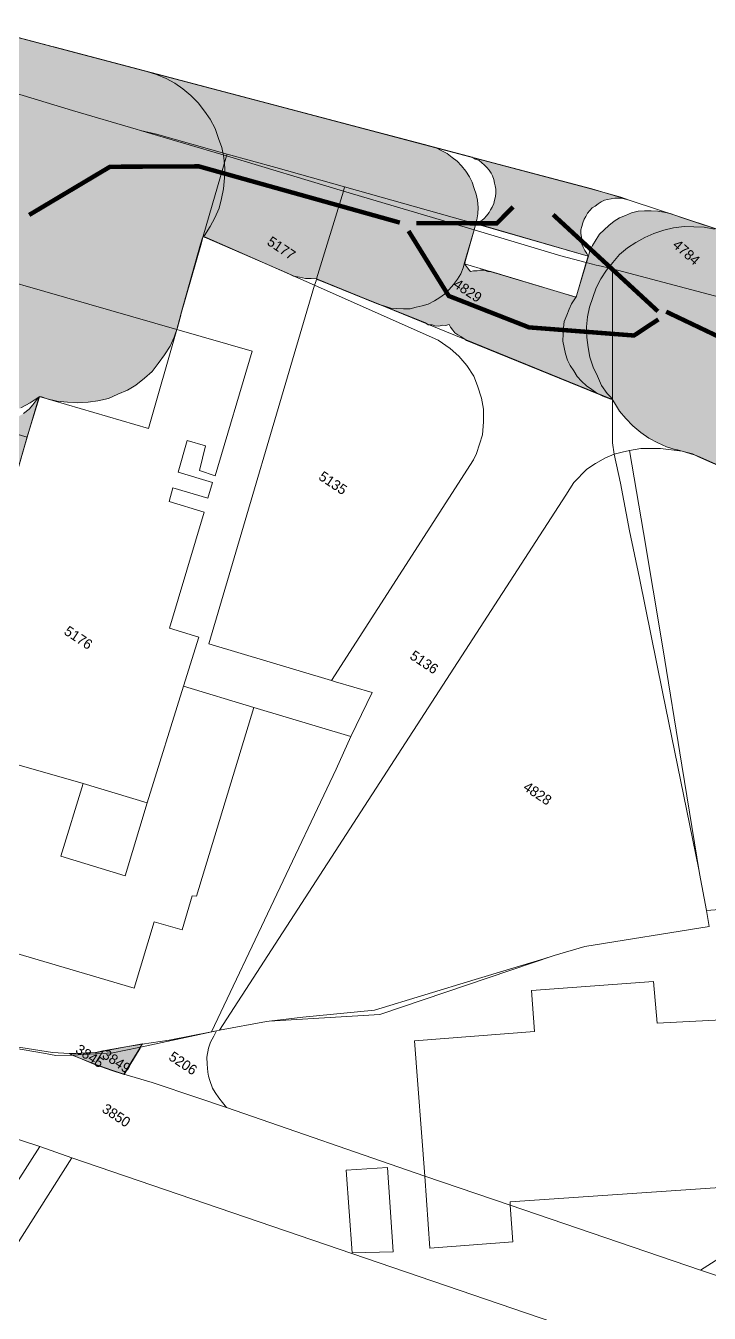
# Model space of a CAD drawing. Header units: metres. Extents: x -334141 to -333355, y -28168 to -27441.
# Drawn here: x -333651.6 to -333566.8, y -27786.1 to -27626.3 of the extents above; entities that cross this region are included whole.
import ezdxf

# ---------------------------------------------------------------- set-up
doc = ezdxf.new("R2010")
doc.units = ezdxf.units.M
for name, color, linetype, lineweight, true_color in [('EB-12-STREET-16-26M', 7, 'CONTINUOUS', 18, 0x4a5a46), ('EB-12-STREET-9-16M', 7, 'CONTINUOUS', 18, 0x84917d), ('EB-12-STREET-OVER-26M', 7, 'CONTINUOUS', 18, 0x2b3529), ('EB-12-STREET-UNDER-9M', 7, 'CONTINUOUS', 18, 0xb7c0b2), ('EB-12-STREET-VOID', 7, 'CONTINUOUS', 18, 0xe5e8e1), ('EB-BASE-ENCROACHED', 7, 'CONTINUOUS', 18, 0x725d47), ('EB-BASE-PARCEL-NUMBERS', 7, 'CONTINUOUS', 9, 0x8a8d90), ('EB-BASE-PARCELS', 7, 'CONTINUOUS', 18, 0x8a8d90), ('EB-BASE-SECTIONS', 7, 'CONTINUOUS', 9, 0xded8cf), ('EB-BASE-STRUCTURES', 7, 'CONTINUOUS', 18, 0x4e504d)]:
    doc.layers.add(name, color=color, linetype=linetype, lineweight=lineweight, true_color=true_color)
doc.styles.add('OD-INTER', font='Inter.ttf')

msp = doc.modelspace()

# ---------------------------------------------------------------- hatches: boundary and pattern name
at = {"layer": 'EB-12-STREET-VOID', "transparency": 33554630}
for points in [[(-333668.88, -27653.58), (-333668.96, -27653.25), (-333669.29, -27652.01), (-333669.52, -27650.67), (-333669.66, -27649.34), (-333669.61, -27648), (-333669.38, -27646.68), (-333669.05, -27645.36), (-333668.84, -27644.59), (-333668.74, -27644.26), (-333668.82, -27644.04), (-333669.08, -27643.36), (-333669.31, -27642.13), (-333669.45, -27640.79), (-333669.4, -27639.46), (-333669.27, -27638.25), (-333669.04, -27637.03), (-333668.71, -27635.71), (-333668.21, -27634.62), (-333667.52, -27633.43), (-333666.83, -27632.34), (-333666.06, -27631.37), (-333665.1, -27630.51), (-333664.15, -27629.66), (-333663.01, -27629.03), (-333661.88, -27628.41), (-333660.75, -27627.89), (-333659.44, -27627.49), (-333658.23, -27627.31), (-333656.93, -27627.14), (-333655.64, -27627.18), (-333654.35, -27627.34), (-333653.15, -27627.6), (-333636.55, -27631.96), (-333635.36, -27632.34), (-333634.17, -27632.83), (-333633.08, -27633.42), (-333632.09, -27634.12), (-333631.1, -27634.93), (-333630.21, -27635.85), (-333629.41, -27636.88), (-333628.7, -27637.9), (-333628.1, -27639.03), (-333627.68, -27640.27), (-333627.25, -27641.4), (-333627.02, -27642.62), (-333626.88, -27643.96), (-333626.92, -27645.18), (-333627.06, -27646.51), (-333627.29, -27647.72), (-333627.61, -27648.93), (-333628.12, -27650.13), (-333628.71, -27651.22), (-333629.4, -27652.31), (-333629.59, -27652.41), (-333629.69, -27652.74), (-333629.9, -27653.4), (-333632.33, -27662.09), (-333632.34, -27662.2), (-333632.76, -27663.74), (-333633.18, -27664.94), (-333633.68, -27666.04), (-333634.36, -27667.12), (-333635.14, -27668.2), (-333635.92, -27669.18), (-333636.87, -27670.03), (-333637.92, -27670.88), (-333638.96, -27671.51), (-333640.18, -27672.02), (-333641.31, -27672.54), (-333642.62, -27672.82), (-333643.83, -27673), (-333645.13, -27673.07), (-333646.42, -27673.02), (-333647.71, -27672.87), (-333648.91, -27672.6), (-333649.64, -27672.35), (-333649.92, -27672.34), (-333649.92, -27672.34), (-333651.05, -27673.08), (-333652.19, -27673.71), (-333653.5, -27674.22), (-333654.72, -27674.62), (-333656.02, -27674.79), (-333657.41, -27674.97), (-333658.71, -27674.92), (-333660.09, -27674.76), (-333661.38, -27674.38), (-333662.29, -27674.13), (-333663.48, -27673.75), (-333664.58, -27673.27), (-333665.66, -27672.57), (-333666.75, -27671.86), (-333667.65, -27671.05), (-333668.54, -27670.13), (-333669.24, -27669.11), (-333669.95, -27668.09), (-333670.56, -27666.95), (-333670.98, -27665.83), (-333671.31, -27664.6), (-333671.54, -27663.37), (-333671.68, -27662.14), (-333671.64, -27660.81), (-333671.5, -27659.59), (-333671.18, -27658.38), (-333670.86, -27657.17), (-333670.36, -27656.08), (-333669.76, -27654.88), (-333669.08, -27653.91), (-333668.88, -27653.58)], [(-333581.33, -27646.57), (-333577.76, -27647.58), (-333576.75, -27647.95), (-333577.21, -27647.82), (-333577.67, -27647.7), (-333578.13, -27647.68), (-333578.5, -27647.67), (-333578.97, -27647.76), (-333579.43, -27647.86), (-333579.81, -27647.95), (-333580.19, -27648.16), (-333580.56, -27648.37), (-333580.94, -27648.69), (-333581.32, -27648.9), (-333581.61, -27649.22), (-333581.9, -27649.55), (-333582.1, -27649.98), (-333582.3, -27650.31), (-333582.5, -27650.75), (-333582.61, -27651.19), (-333582.71, -27651.63), (-333582.73, -27652.07), (-333582.65, -27652.52), (-333582.67, -27652.96), (-333582.59, -27653.41), (-333582.42, -27653.75), (-333582.25, -27654.2), (-333581.98, -27654.54), (-333581.81, -27654.88), (-333581.81, -27654.88), (-333595.74, -27650.83), (-333595.74, -27650.83), (-333595.36, -27650.62), (-333594.98, -27650.42), (-333594.7, -27650.2), (-333594.41, -27649.88), (-333594.12, -27649.45), (-333593.92, -27649.12), (-333593.72, -27648.8), (-333593.52, -27648.36), (-333593.42, -27647.92), (-333593.31, -27647.48), (-333593.29, -27647.03), (-333593.28, -27646.59), (-333593.35, -27646.14), (-333593.43, -27645.81), (-333593.51, -27645.36), (-333593.68, -27644.91), (-333593.85, -27644.57), (-333594.12, -27644.23), (-333594.38, -27643.89), (-333594.74, -27643.54), (-333595.01, -27643.31), (-333595.37, -27642.96), (-333595.83, -27642.84), (-333596.19, -27642.6), (-333596.65, -27642.48), (-333648.11, -27628.89), (-333581.33, -27646.57)], [(-333601.51, -27641.19), (-333600.69, -27641.44), (-333599.96, -27641.8), (-333599.32, -27642.16), (-333598.69, -27642.63), (-333598.06, -27643.09), (-333597.52, -27643.67), (-333596.99, -27644.35), (-333596.55, -27645.03), (-333596.21, -27645.71), (-333595.96, -27646.5), (-333595.7, -27647.17), (-333595.55, -27647.95), (-333595.48, -27648.84), (-333595.51, -27649.62), (-333595.63, -27650.39), (-333595.84, -27651.16), (-333595.95, -27651.6), (-333597.11, -27655.56), (-333597.32, -27656.33), (-333597.63, -27657.09), (-333598.02, -27657.75), (-333598.51, -27658.4), (-333599.08, -27659.04), (-333599.66, -27659.58), (-333600.23, -27660), (-333600.89, -27660.42), (-333601.65, -27660.84), (-333602.4, -27661.03), (-333603.14, -27661.23), (-333603.89, -27661.42), (-333604.72, -27661.4), (-333605.55, -27661.37), (-333606.29, -27661.34), (-333607.03, -27661.09), (-333607.85, -27660.84), (-333615.33, -27657.8), (-333615.52, -27657.68), (-333615.52, -27657.68), (-333616.16, -27657.66), (-333616.9, -27657.64), (-333617.64, -27657.5), (-333618.37, -27657.36), (-333619.1, -27657), (-333629.41, -27652.53), (-333629.59, -27652.41), (-333629.59, -27652.41), (-333629.4, -27652.31), (-333628.71, -27651.22), (-333628.12, -27650.13), (-333627.61, -27648.93), (-333627.29, -27647.72), (-333627.06, -27646.51), (-333626.92, -27645.18), (-333626.88, -27643.96), (-333627.02, -27642.62), (-333627.25, -27641.4), (-333627.68, -27640.27), (-333628.1, -27639.03), (-333628.7, -27637.9), (-333629.41, -27636.88), (-333630.21, -27635.85), (-333631.1, -27634.93), (-333632.09, -27634.12), (-333633.08, -27633.42), (-333634.17, -27632.83), (-333635.36, -27632.34), (-333636.55, -27631.96), (-333601.51, -27641.19)], [(-333583.28, -27659.82), (-333582.02, -27655.65), (-333582.02, -27655.65), (-333581.81, -27654.99), (-333581.6, -27654.22), (-333581.3, -27653.56), (-333580.81, -27652.8), (-333580.42, -27652.15), (-333579.84, -27651.62), (-333579.27, -27651.08), (-333578.6, -27650.55), (-333577.94, -27650.13), (-333577.19, -27649.82), (-333576.44, -27649.52), (-333575.6, -27649.32), (-333574.85, -27649.24), (-333574.02, -27649.27), (-333573.19, -27649.3), (-333572.45, -27649.43), (-333571.63, -27649.57), (-333570.25, -27650.07), (-333558.63, -27653.92), (-333564.95, -27651.81), (-333566.14, -27651.54), (-333567.43, -27651.28), (-333568.72, -27651.23), (-333569.92, -27651.19), (-333571.23, -27651.37), (-333572.44, -27651.66), (-333573.66, -27652.06), (-333574.79, -27652.57), (-333575.92, -27653.2), (-333576.96, -27653.83), (-333577.92, -27654.68), (-333578.78, -27655.65), (-333579.56, -27656.62), (-333580.24, -27657.71), (-333580.84, -27658.8), (-333581.25, -27660), (-333581.66, -27661.21), (-333581.89, -27662.42), (-333582.03, -27663.64), (-333581.98, -27664.97), (-333581.84, -27666.2), (-333581.61, -27667.43), (-333581.19, -27668.66), (-333580.67, -27669.79), (-333580.16, -27670.92), (-333579.45, -27671.94), (-333579, -27672.4), (-333578.83, -27672.63), (-333579.01, -27672.63), (-333580.02, -27672.26), (-333580.75, -27671.9), (-333581.38, -27671.43), (-333582.01, -27670.97), (-333582.64, -27670.39), (-333583.17, -27669.82), (-333583.61, -27669.13), (-333584.05, -27668.45), (-333584.4, -27667.77), (-333584.65, -27666.99), (-333584.8, -27666.21), (-333584.96, -27665.42), (-333584.93, -27664.54), (-333584.9, -27663.76), (-333584.78, -27662.99), (-333584.48, -27662.22), (-333584.17, -27661.45), (-333583.87, -27660.8), (-333583.38, -27660.04), (-333583.29, -27659.93), (-333583.28, -27659.82)], [(-333579, -27672.4), (-333579.45, -27671.94), (-333580.16, -27670.92), (-333580.67, -27669.79), (-333581.19, -27668.66), (-333581.61, -27667.43), (-333581.84, -27666.2), (-333581.98, -27664.97), (-333582.03, -27663.64), (-333581.89, -27662.42), (-333581.66, -27661.21), (-333581.25, -27660), (-333580.84, -27658.8), (-333580.24, -27657.71), (-333579.56, -27656.62), (-333578.78, -27655.65), (-333577.92, -27654.68), (-333576.96, -27653.83), (-333575.92, -27653.2), (-333574.79, -27652.57), (-333573.66, -27652.06), (-333572.44, -27651.66), (-333571.23, -27651.37), (-333569.92, -27651.19), (-333568.72, -27651.23), (-333567.43, -27651.28), (-333566.14, -27651.54), (-333564.95, -27651.81), (-333558.63, -27653.92), (-333547.74, -27657.41), (-333547.47, -27657.53), (-333544.9, -27658.4), (-333543.81, -27658.88), (-333542.81, -27659.36), (-333522.57, -27670.84), (-333522.57, -27670.95), (-333519.4, -27672.73), (-333517.95, -27673.67), (-333517.32, -27674.14), (-333516.33, -27674.95), (-333515.43, -27675.87), (-333514.73, -27676.89), (-333514.02, -27677.92), (-333513.42, -27679.05), (-333512.9, -27680.18), (-333512.57, -27681.41), (-333512.34, -27682.64), (-333512.2, -27683.86), (-333512.24, -27685.19), (-333512.38, -27686.41), (-333512.61, -27687.62), (-333512.93, -27688.83), (-333513.43, -27690.04), (-333514.03, -27691.13), (-333514.71, -27692.21), (-333515.49, -27693.18), (-333516.35, -27694.04), (-333517.4, -27694.89), (-333518.44, -27695.52), (-333519.48, -27696.15), (-333520.61, -27696.67), (-333521.83, -27697.07), (-333523.04, -27697.36), (-333524.34, -27697.42), (-333525.55, -27697.49), (-333526.84, -27697.33), (-333528.13, -27697.18), (-333529.32, -27696.8), (-333530.5, -27696.32), (-333544.45, -27690.16), (-333555.03, -27685.57), (-333555.03, -27685.57), (-333568.15, -27679.78), (-333568.88, -27679.42), (-333569.89, -27679.16), (-333570.72, -27678.91), (-333570.72, -27678.91), (-333570.9, -27678.91), (-333572.09, -27678.53), (-333573.19, -27678.05), (-333574.28, -27677.46), (-333575.27, -27676.75), (-333576.26, -27675.94), (-333577.15, -27675.02), (-333577.95, -27674.11), (-333578.57, -27673.09), (-333578.83, -27672.63), (-333579, -27672.4)], [(-333597.12, -27655.78), (-333597.12, -27655.89), (-333597.03, -27656.01), (-333596.77, -27656.35), (-333596.5, -27656.69), (-333596.41, -27656.8), (-333596.04, -27656.71), (-333595.58, -27656.72), (-333595.2, -27656.62), (-333594.74, -27656.64), (-333594.28, -27656.77), (-333593.91, -27656.78), (-333583.47, -27659.92), (-333583.29, -27659.93), (-333583.29, -27659.93), (-333583.38, -27660.04), (-333583.87, -27660.8), (-333584.17, -27661.45), (-333584.48, -27662.22), (-333584.78, -27662.99), (-333584.9, -27663.76), (-333584.93, -27664.54), (-333584.96, -27665.42), (-333584.8, -27666.21), (-333584.65, -27666.99), (-333584.4, -27667.77), (-333584.05, -27668.45), (-333583.61, -27669.13), (-333583.17, -27669.82), (-333582.64, -27670.39), (-333582.01, -27670.97), (-333581.38, -27671.43), (-333580.75, -27671.9), (-333580.02, -27672.26), (-333579.01, -27672.63), (-333579.01, -27672.63), (-333596.9, -27665.33), (-333597.26, -27665.1), (-333597.62, -27664.86), (-333597.99, -27664.63), (-333598.35, -27664.4), (-333598.61, -27664.05), (-333598.88, -27663.71), (-333599.05, -27663.37), (-333599.52, -27663.47), (-333599.89, -27663.45), (-333600.35, -27663.55), (-333600.82, -27663.53), (-333601.18, -27663.41), (-333601.65, -27663.39), (-333602.01, -27663.16), (-333615.33, -27657.8), (-333615.33, -27657.8), (-333607.85, -27660.84), (-333607.03, -27661.09), (-333606.29, -27661.34), (-333605.55, -27661.37), (-333604.72, -27661.4), (-333603.89, -27661.42), (-333603.14, -27661.23), (-333602.4, -27661.03), (-333601.65, -27660.84), (-333600.89, -27660.42), (-333600.23, -27660), (-333599.66, -27659.58), (-333599.08, -27659.04), (-333598.51, -27658.4), (-333598.02, -27657.75), (-333597.63, -27657.09), (-333597.32, -27656.33), (-333597.11, -27655.56), (-333597.01, -27655.23), (-333597.12, -27655.78)], [(-333649.92, -27672.46), (-333651.39, -27677.29), (-333651.39, -27677.29), (-333652.76, -27682.12), (-333652.96, -27682.56), (-333653.16, -27682.89), (-333653.36, -27683.32), (-333653.65, -27683.65), (-333653.94, -27683.97), (-333654.23, -27684.29), (-333654.61, -27684.61), (-333654.99, -27684.82), (-333655.36, -27685.03), (-333655.83, -27685.12), (-333656.2, -27685.22), (-333656.67, -27685.32), (-333657.13, -27685.3), (-333657.59, -27685.28), (-333657.96, -27685.27), (-333658.42, -27685.14), (-333658.51, -27685.14), (-333662.46, -27684), (-333662.82, -27683.77), (-333663.18, -27683.64), (-333663.64, -27683.41), (-333663.91, -27683.17), (-333664.27, -27682.83), (-333664.53, -27682.49), (-333664.8, -27682.14), (-333665.06, -27681.8), (-333665.24, -27681.46), (-333665.4, -27681.01), (-333665.48, -27680.57), (-333665.56, -27680.12), (-333665.64, -27679.67), (-333665.62, -27679.23), (-333665.52, -27678.9), (-333665.41, -27678.46), (-333665.29, -27677.69), (-333665.09, -27677.36), (-333664.89, -27676.92), (-333664.69, -27676.49), (-333664.49, -27676.16), (-333664.11, -27675.84), (-333663.82, -27675.52), (-333663.44, -27675.31), (-333663.06, -27674.99), (-333662.69, -27674.89), (-333662.31, -27674.68), (-333661.85, -27674.59), (-333661.38, -27674.49), (-333661.19, -27674.5), (-333661.19, -27674.5), (-333661.11, -27674.61), (-333660.65, -27674.85), (-333660.02, -27675.21), (-333659.28, -27675.46), (-333658.46, -27675.71), (-333657.72, -27675.84), (-333656.99, -27675.98), (-333656.15, -27675.9), (-333655.41, -27675.81), (-333654.66, -27675.73), (-333653.91, -27675.42), (-333653.16, -27675.12), (-333652.5, -27674.81), (-333651.84, -27674.39), (-333651.17, -27673.85), (-333650.69, -27673.32), (-333650.21, -27672.67), (-333650.11, -27672.56), (-333649.92, -27672.34), (-333649.92, -27672.46)], [(-333637.1, -27752.61), (-333637.4, -27753.05), (-333637.4, -27753.16), (-333639.37, -27756.42), (-333640.92, -27755.92), (-333643.03, -27755.18), (-333645.85, -27753.97), (-333646.13, -27753.85), (-333644.64, -27753.79), (-333643.71, -27753.71), (-333642.97, -27753.74), (-333641.95, -27753.55), (-333639.62, -27753.08), (-333637.1, -27752.61)]]:
    msp.add_hatch(color=256, dxfattribs=at).paths.add_polyline_path(points)

# ---------------------------------------------------------------- linework, layer by layer
at = {"layer": 'EB-12-STREET-16-26M', "const_width": 0.55}
msp.add_lwpolyline([(-333605.18, -27650.72), (-333630.11, -27643.74), (-333641.13, -27643.79), (-333651.16, -27649.77)], dxfattribs=at)
at = {"layer": 'EB-12-STREET-9-16M', "const_width": 0.55}
msp.add_lwpolyline([(-333573.11, -27662.73), (-333576.14, -27664.73), (-333589.16, -27663.72), (-333599.11, -27659.82), (-333604.1, -27651.76)], dxfattribs=at)
at = {"layer": 'EB-12-STREET-OVER-26M', "const_width": 0.55}
msp.add_lwpolyline([(-333490.17, -27699.74), (-333495.16, -27696.79), (-333509.16, -27694.74), (-333530.18, -27681.79), (-333572.15, -27661.77)], dxfattribs=at)
at = {"layer": 'EB-12-STREET-UNDER-9M', "const_width": 0.55}
for points in [[(-333603.14, -27650.79), (-333593.15, -27650.81), (-333591.13, -27648.78)], [(-333573.17, -27661.73), (-333586.17, -27649.73)]]:
    msp.add_lwpolyline(points, dxfattribs=at)
at = {"layer": 'EB-12-STREET-VOID'}
for points in [[(-333653.15, -27627.6), (-333636.55, -27631.96), (-333635.36, -27632.34), (-333634.17, -27632.83), (-333633.08, -27633.42), (-333632.09, -27634.12), (-333631.1, -27634.93), (-333630.21, -27635.85), (-333629.41, -27636.88), (-333628.7, -27637.9), (-333628.1, -27639.03), (-333627.68, -27640.27), (-333627.25, -27641.4), (-333627.02, -27642.62), (-333626.88, -27643.96), (-333626.92, -27645.18), (-333627.06, -27646.51), (-333627.29, -27647.72), (-333627.61, -27648.93), (-333628.12, -27650.13), (-333628.71, -27651.22), (-333629.4, -27652.31), (-333629.59, -27652.41), (-333629.69, -27652.74), (-333629.9, -27653.4), (-333632.33, -27662.09), (-333632.34, -27662.2), (-333632.76, -27663.74), (-333633.18, -27664.94), (-333633.68, -27666.04), (-333634.36, -27667.12), (-333635.14, -27668.2), (-333635.92, -27669.18), (-333636.87, -27670.03), (-333637.92, -27670.88), (-333638.96, -27671.51), (-333640.18, -27672.02), (-333641.31, -27672.54), (-333642.62, -27672.82), (-333643.83, -27673), (-333645.13, -27673.07), (-333646.42, -27673.02), (-333647.71, -27672.87), (-333648.91, -27672.6), (-333649.64, -27672.35), (-333649.92, -27672.34), (-333649.92, -27672.34), (-333651.05, -27673.08), (-333652.19, -27673.71)], [(-333566.14, -27651.54), (-333567.43, -27651.28), (-333568.72, -27651.23), (-333569.92, -27651.19), (-333571.23, -27651.37), (-333572.44, -27651.66), (-333573.66, -27652.06), (-333574.79, -27652.57), (-333575.92, -27653.2), (-333576.96, -27653.83), (-333577.92, -27654.68), (-333578.78, -27655.65), (-333579.56, -27656.62), (-333580.24, -27657.71), (-333580.84, -27658.8), (-333581.25, -27660), (-333581.66, -27661.21), (-333581.89, -27662.42), (-333582.03, -27663.64), (-333581.98, -27664.97), (-333581.84, -27666.2), (-333581.61, -27667.43), (-333581.19, -27668.66), (-333580.67, -27669.79), (-333580.16, -27670.92), (-333579.45, -27671.94), (-333579, -27672.4), (-333578.83, -27672.63), (-333579.01, -27672.63), (-333580.02, -27672.26), (-333580.75, -27671.9), (-333581.38, -27671.43), (-333582.01, -27670.97), (-333582.64, -27670.39), (-333583.17, -27669.82), (-333583.61, -27669.13), (-333584.05, -27668.45), (-333584.4, -27667.77), (-333584.65, -27666.99), (-333584.8, -27666.21), (-333584.96, -27665.42), (-333584.93, -27664.54), (-333584.9, -27663.76), (-333584.78, -27662.99), (-333584.48, -27662.22), (-333584.17, -27661.45), (-333583.87, -27660.8), (-333583.38, -27660.04), (-333583.29, -27659.93), (-333583.28, -27659.82), (-333583.28, -27659.82), (-333582.02, -27655.65), (-333582.02, -27655.65), (-333581.81, -27654.99), (-333581.6, -27654.22), (-333581.3, -27653.56), (-333580.81, -27652.8), (-333580.42, -27652.15), (-333579.84, -27651.62), (-333579.27, -27651.08), (-333578.6, -27650.55), (-333577.94, -27650.13), (-333577.19, -27649.82), (-333576.44, -27649.52), (-333575.6, -27649.32), (-333574.85, -27649.24), (-333574.02, -27649.27), (-333573.19, -27649.3), (-333572.45, -27649.43), (-333571.63, -27649.57), (-333570.25, -27650.07), (-333558.63, -27653.92)], [(-333555.03, -27685.57), (-333568.15, -27679.78), (-333568.88, -27679.42), (-333569.89, -27679.16), (-333570.72, -27678.91), (-333570.72, -27678.91), (-333570.9, -27678.91), (-333572.09, -27678.53), (-333573.19, -27678.05), (-333574.28, -27677.46), (-333575.27, -27676.75), (-333576.26, -27675.94), (-333577.15, -27675.02), (-333577.95, -27674.11), (-333578.57, -27673.09), (-333578.83, -27672.63), (-333579, -27672.4), (-333579, -27672.4), (-333579.45, -27671.94), (-333580.16, -27670.92), (-333580.67, -27669.79), (-333581.19, -27668.66), (-333581.61, -27667.43), (-333581.84, -27666.2), (-333581.98, -27664.97), (-333582.03, -27663.64), (-333581.89, -27662.42), (-333581.66, -27661.21), (-333581.25, -27660), (-333580.84, -27658.8), (-333580.24, -27657.71), (-333579.56, -27656.62), (-333578.78, -27655.65), (-333577.92, -27654.68), (-333576.96, -27653.83), (-333575.92, -27653.2), (-333574.79, -27652.57), (-333573.66, -27652.06), (-333572.44, -27651.66), (-333571.23, -27651.37), (-333569.92, -27651.19), (-333568.72, -27651.23), (-333567.43, -27651.28), (-333566.14, -27651.54)], [(-333651.84, -27674.39), (-333651.17, -27673.85), (-333650.69, -27673.32), (-333650.21, -27672.67), (-333650.11, -27672.56), (-333649.92, -27672.34), (-333649.92, -27672.46), (-333649.92, -27672.46), (-333651.39, -27677.29), (-333651.39, -27677.29), (-333652.76, -27682.12)]]:
    msp.add_lwpolyline(points, dxfattribs=at)
for points in [[(-333581.33, -27646.57), (-333577.76, -27647.58), (-333576.75, -27647.95), (-333577.21, -27647.82), (-333577.67, -27647.7), (-333578.13, -27647.68), (-333578.5, -27647.67), (-333578.97, -27647.76), (-333579.43, -27647.86), (-333579.81, -27647.95), (-333580.19, -27648.16), (-333580.56, -27648.37), (-333580.94, -27648.69), (-333581.32, -27648.9), (-333581.61, -27649.22), (-333581.9, -27649.55), (-333582.1, -27649.98), (-333582.3, -27650.31), (-333582.5, -27650.75), (-333582.61, -27651.19), (-333582.71, -27651.63), (-333582.73, -27652.07), (-333582.65, -27652.52), (-333582.67, -27652.96), (-333582.59, -27653.41), (-333582.42, -27653.75), (-333582.25, -27654.2), (-333581.98, -27654.54), (-333581.81, -27654.88), (-333581.81, -27654.88), (-333595.74, -27650.83), (-333595.74, -27650.83), (-333595.36, -27650.62), (-333594.98, -27650.42), (-333594.7, -27650.2), (-333594.41, -27649.88), (-333594.12, -27649.45), (-333593.92, -27649.12), (-333593.72, -27648.8), (-333593.52, -27648.36), (-333593.42, -27647.92), (-333593.31, -27647.48), (-333593.29, -27647.03), (-333593.28, -27646.59), (-333593.35, -27646.14), (-333593.43, -27645.81), (-333593.51, -27645.36), (-333593.68, -27644.91), (-333593.85, -27644.57), (-333594.12, -27644.23), (-333594.38, -27643.89), (-333594.74, -27643.54), (-333595.01, -27643.31), (-333595.37, -27642.96), (-333595.83, -27642.84), (-333596.19, -27642.6), (-333596.65, -27642.48), (-333648.11, -27628.89), (-333581.33, -27646.57)], [(-333601.51, -27641.19), (-333600.69, -27641.44), (-333599.96, -27641.8), (-333599.32, -27642.16), (-333598.69, -27642.63), (-333598.06, -27643.09), (-333597.52, -27643.67), (-333596.99, -27644.35), (-333596.55, -27645.03), (-333596.21, -27645.71), (-333595.96, -27646.5), (-333595.7, -27647.17), (-333595.55, -27647.95), (-333595.48, -27648.84), (-333595.51, -27649.62), (-333595.63, -27650.39), (-333595.84, -27651.16), (-333595.95, -27651.6), (-333597.11, -27655.56), (-333597.32, -27656.33), (-333597.63, -27657.09), (-333598.02, -27657.75), (-333598.51, -27658.4), (-333599.08, -27659.04), (-333599.66, -27659.58), (-333600.23, -27660), (-333600.89, -27660.42), (-333601.65, -27660.84), (-333602.4, -27661.03), (-333603.14, -27661.23), (-333603.89, -27661.42), (-333604.72, -27661.4), (-333605.55, -27661.37), (-333606.29, -27661.34), (-333607.03, -27661.09), (-333607.85, -27660.84), (-333615.33, -27657.8), (-333615.52, -27657.68), (-333615.52, -27657.68), (-333616.16, -27657.66), (-333616.9, -27657.64), (-333617.64, -27657.5), (-333618.37, -27657.36), (-333619.1, -27657), (-333629.41, -27652.53), (-333629.59, -27652.41), (-333629.59, -27652.41), (-333629.4, -27652.31), (-333628.71, -27651.22), (-333628.12, -27650.13), (-333627.61, -27648.93), (-333627.29, -27647.72), (-333627.06, -27646.51), (-333626.92, -27645.18), (-333626.88, -27643.96), (-333627.02, -27642.62), (-333627.25, -27641.4), (-333627.68, -27640.27), (-333628.1, -27639.03), (-333628.7, -27637.9), (-333629.41, -27636.88), (-333630.21, -27635.85), (-333631.1, -27634.93), (-333632.09, -27634.12), (-333633.08, -27633.42), (-333634.17, -27632.83), (-333635.36, -27632.34), (-333636.55, -27631.96), (-333601.51, -27641.19)], [(-333597.12, -27655.78), (-333597.12, -27655.89), (-333597.03, -27656.01), (-333596.77, -27656.35), (-333596.5, -27656.69), (-333596.41, -27656.8), (-333596.04, -27656.71), (-333595.58, -27656.72), (-333595.2, -27656.62), (-333594.74, -27656.64), (-333594.28, -27656.77), (-333593.91, -27656.78), (-333583.47, -27659.92), (-333583.29, -27659.93), (-333583.29, -27659.93), (-333583.38, -27660.04), (-333583.87, -27660.8), (-333584.17, -27661.45), (-333584.48, -27662.22), (-333584.78, -27662.99), (-333584.9, -27663.76), (-333584.93, -27664.54), (-333584.96, -27665.42), (-333584.8, -27666.21), (-333584.65, -27666.99), (-333584.4, -27667.77), (-333584.05, -27668.45), (-333583.61, -27669.13), (-333583.17, -27669.82), (-333582.64, -27670.39), (-333582.01, -27670.97), (-333581.38, -27671.43), (-333580.75, -27671.9), (-333580.02, -27672.26), (-333579.01, -27672.63), (-333579.01, -27672.63), (-333596.9, -27665.33), (-333597.26, -27665.1), (-333597.62, -27664.86), (-333597.99, -27664.63), (-333598.35, -27664.4), (-333598.61, -27664.05), (-333598.88, -27663.71), (-333599.05, -27663.37), (-333599.52, -27663.47), (-333599.89, -27663.45), (-333600.35, -27663.55), (-333600.82, -27663.53), (-333601.18, -27663.41), (-333601.65, -27663.39), (-333602.01, -27663.16), (-333615.33, -27657.8), (-333615.33, -27657.8), (-333607.85, -27660.84), (-333607.03, -27661.09), (-333606.29, -27661.34), (-333605.55, -27661.37), (-333604.72, -27661.4), (-333603.89, -27661.42), (-333603.14, -27661.23), (-333602.4, -27661.03), (-333601.65, -27660.84), (-333600.89, -27660.42), (-333600.23, -27660), (-333599.66, -27659.58), (-333599.08, -27659.04), (-333598.51, -27658.4), (-333598.02, -27657.75), (-333597.63, -27657.09), (-333597.32, -27656.33), (-333597.11, -27655.56), (-333597.01, -27655.23), (-333597.12, -27655.78)], [(-333637.1, -27752.61), (-333637.4, -27753.05), (-333637.4, -27753.16), (-333639.37, -27756.42), (-333640.92, -27755.92), (-333643.03, -27755.18), (-333645.85, -27753.97), (-333646.13, -27753.85), (-333644.64, -27753.79), (-333643.71, -27753.71), (-333642.97, -27753.74), (-333641.95, -27753.55), (-333639.62, -27753.08), (-333637.1, -27752.61)]]:
    msp.add_lwpolyline(points, close=True, dxfattribs=at)
at = {"layer": 'EB-BASE-ENCROACHED'}
for points in [[(-333626.61, -27642.24), (-333635.37, -27639.74), (-333637.36, -27639.29)], [(-333626.61, -27642.24), (-333626.67, -27642.45)], [(-333612.03, -27646.29), (-333620.58, -27643.9), (-333626.61, -27642.24)], [(-333612.03, -27646.29), (-333612.18, -27646.8)], [(-333612.03, -27646.29), (-333595.76, -27650.88)], [(-333576.69, -27679.01), (-333574.95, -27689.16), (-333572.57, -27703.5), (-333570.21, -27718.04), (-333567.99, -27731.5)], [(-333586.03, -27741.68), (-333607.65, -27748.97), (-333621.37, -27749.81)], [(-333645.82, -27754.01), (-333647.87, -27754.07), (-333649.36, -27753.79), (-333652.98, -27753.17), (-333658.51, -27752.09)], [(-333637.36, -27753.04), (-333627.93, -27751.01)], [(-333645.82, -27754.01), (-333642.18, -27753.82)], [(-333642.18, -27753.82), (-333640.77, -27753.74), (-333637.55, -27753.08), (-333637.36, -27753.04)]]:
    msp.add_lwpolyline(points, dxfattribs=at)
at = {"layer": 'EB-BASE-PARCELS'}
for points in [[(-333673.51, -27621.22), (-333664.37, -27624.65), (-333581.38, -27646.51), (-333577.75, -27647.61), (-333573.98, -27648.85), (-333570.21, -27650.1), (-333558.66, -27653.88)], [(-333629.56, -27652.41), (-333626.67, -27642.45)], [(-333615.5, -27657.7), (-333612.18, -27646.8)], [(-333595.97, -27651.63), (-333585.19, -27654.84), (-333582.05, -27655.68)], [(-333632.86, -27663.99), (-333632.33, -27662.14), (-333629.88, -27653.5), (-333629.56, -27652.41)], [(-333615.78, -27658.5), (-333629.56, -27652.41)], [(-333578.82, -27672.68), (-333578.8, -27656.45)], [(-333615.78, -27658.5), (-333615.57, -27657.93), (-333615.5, -27657.7)], [(-333578.82, -27672.68), (-333615.5, -27657.7)], [(-333615.78, -27658.5), (-333628.88, -27702.97), (-333613.65, -27707.54)], [(-333615.78, -27658.5), (-333600.42, -27665.31), (-333598.95, -27666.33), (-333597.85, -27667.3), (-333596.85, -27668.47), (-333596.01, -27669.78), (-333595.55, -27670.99), (-333595.05, -27672.51), (-333594.82, -27673.86), (-333594.81, -27675.44), (-333594.93, -27677.06), (-333595.66, -27679.35), (-333596.03, -27680.17), (-333613.65, -27707.54)], [(-333636.34, -27676.27), (-333632.86, -27663.99)], [(-333651.42, -27677.33), (-333649.9, -27672.31)], [(-333649.9, -27672.31), (-333636.34, -27676.27)], [(-333578.58, -27679.46), (-333578.82, -27678.04), (-333578.82, -27672.68)], [(-333654.07, -27686.47), (-333651.42, -27677.33)], [(-333576.69, -27679.01), (-333577.61, -27679.19), (-333578.58, -27679.46)], [(-333525.02, -27698.78), (-333544.46, -27690.19), (-333555.06, -27685.52), (-333568.22, -27679.72), (-333568.55, -27679.57), (-333570.15, -27679.08), (-333572.85, -27678.73), (-333575.28, -27678.73), (-333576.69, -27679.01)], [(-333627.56, -27750.94), (-333584.59, -27684.55), (-333583.59, -27682.97), (-333581.99, -27681.33), (-333580.89, -27680.63), (-333579.68, -27679.89), (-333578.58, -27679.46)], [(-333567.99, -27731.5), (-333568.08, -27731), (-333572.62, -27708.96), (-333575.46, -27694.82), (-333576.68, -27688.98), (-333577.83, -27683.06), (-333578.58, -27679.46)], [(-333567.13, -27736.09), (-333556.55, -27735.27), (-333546.06, -27734.41), (-333538.97, -27733.4), (-333529.07, -27732.07), (-333526.25, -27709.01), (-333525.02, -27698.78)], [(-333613.65, -27707.54), (-333613.14, -27707.69), (-333608.63, -27709.01), (-333611.25, -27714.49)], [(-333636.54, -27722.72), (-333632.01, -27708.25)], [(-333632.01, -27708.25), (-333623.29, -27710.88)], [(-333623.29, -27710.88), (-333611.25, -27714.49)], [(-333662.7, -27715.11), (-333644.47, -27720.34)], [(-333628.53, -27751.14), (-333613.08, -27718.54), (-333611.25, -27714.49)], [(-333644.47, -27720.34), (-333636.54, -27722.72)], [(-333567.13, -27736.09), (-333567.99, -27731.5)], [(-333586.03, -27741.68), (-333582.22, -27740.55), (-333566.82, -27738.05), (-333567.13, -27736.09)], [(-333621.37, -27749.81), (-333617.23, -27749.32), (-333608.32, -27748.45), (-333595.84, -27744.66), (-333587.3, -27742.06), (-333586.03, -27741.68)], [(-333627.93, -27751.01), (-333627.56, -27750.94)], [(-333627.56, -27750.94), (-333621.7, -27749.85), (-333621.37, -27749.81)], [(-333658.51, -27752.09), (-333648.28, -27753.7), (-333646.16, -27753.84)], [(-333628.53, -27751.14), (-333633.81, -27752.16), (-333637.15, -27752.66)], [(-333626.67, -27760.53), (-333627.18, -27759.92), (-333627.64, -27759.33), (-333628.07, -27758.65), (-333628.4, -27758.12), (-333628.76, -27757.19), (-333628.9, -27756.64), (-333629, -27756.12), (-333629.08, -27755.14), (-333629.1, -27754.27), (-333628.9, -27753.18), (-333628.66, -27752.43), (-333628.25, -27751.66), (-333627.93, -27751.01)], [(-333627.93, -27751.01), (-333628.53, -27751.14)], [(-333649.82, -27765.37), (-333654.13, -27763.94), (-333683.8, -27753.74)], [(-333641.99, -27753.51), (-333642.95, -27753.69), (-333643.67, -27753.75), (-333644.65, -27753.8), (-333646.16, -27753.84)], [(-333646.16, -27753.84), (-333645.82, -27754.01)], [(-333645.82, -27754.01), (-333643.02, -27755.14)], [(-333643.02, -27755.14), (-333642.18, -27753.82)], [(-333642.18, -27753.82), (-333641.99, -27753.51)], [(-333637.15, -27752.66), (-333639.66, -27753.08), (-333641.99, -27753.51)], [(-333639.41, -27756.39), (-333637.43, -27753.17)], [(-333637.43, -27753.17), (-333637.36, -27753.04)], [(-333637.36, -27753.04), (-333637.15, -27752.66)], [(-333643.02, -27755.14), (-333640.92, -27755.9), (-333639.41, -27756.39)], [(-333639.41, -27756.39), (-333635.89, -27757.43), (-333630.24, -27759.33), (-333626.67, -27760.53)], [(-333626.67, -27760.53), (-333602.09, -27769.04)], [(-333677.49, -27808.68), (-333649.82, -27765.37)], [(-333673.4, -27810.15), (-333645.88, -27766.77)], [(-333645.88, -27766.77), (-333649.82, -27765.37)], [(-333572.76, -27791.68), (-333574.6, -27791.15), (-333645.88, -27766.77)], [(-333602.09, -27769.04), (-333591.48, -27772.65)], [(-333591.48, -27772.65), (-333567.87, -27780.69)], [(-333567.87, -27780.69), (-333560.72, -27776.18), (-333545.71, -27781.49)], [(-333567.87, -27780.69), (-333555.12, -27785.02)]]:
    msp.add_lwpolyline(points, dxfattribs=at)
at = {"layer": 'EB-BASE-SECTIONS'}
for points in [[(-333637.36, -27639.29), (-333637.89, -27639.13), (-333645.78, -27636.81), (-333655.21, -27633.97), (-333664.83, -27631.05), (-333667.01, -27630.36), (-333671.16, -27628.75)], [(-333637.36, -27639.29), (-333626.67, -27642.45)], [(-333626.67, -27642.45), (-333612.18, -27646.8)], [(-333612.18, -27646.8), (-333595.97, -27651.63)], [(-333582.05, -27655.68), (-333580.83, -27656), (-333580.59, -27656.06), (-333578.8, -27656.45)], [(-333578.8, -27656.45), (-333546.62, -27664.99), (-333522.76, -27678.87), (-333466.68, -27720.36), (-333462.72, -27723.24)]]:
    msp.add_lwpolyline(points, dxfattribs=at)
at = {"layer": 'EB-BASE-STRUCTURES'}
for points in [[(-333595.97, -27651.63), (-333597.16, -27655.85), (-333583.32, -27659.98), (-333582.05, -27655.68)], [(-333595.76, -27650.88), (-333595.97, -27651.63)], [(-333582.05, -27655.68), (-333581.82, -27654.88), (-333595.76, -27650.88)], [(-333632.86, -27663.99), (-333671.36, -27652.9)], [(-333632.01, -27708.25), (-333630.12, -27702.17), (-333633.77, -27701.05), (-333629.47, -27686.64), (-333633.8, -27685.34), (-333633.32, -27683.63), (-333629.01, -27684.92), (-333628.4, -27682.97), (-333632.68, -27681.67), (-333631.55, -27677.75), (-333629.28, -27678.43), (-333630.05, -27681.46), (-333628.1, -27682.13), (-333623.48, -27666.69), (-333632.86, -27663.99)], [(-333675.13, -27680.09), (-333673.95, -27676.04), (-333665.48, -27678.55), (-333664.09, -27673.63), (-333651.42, -27677.33)], [(-333623.29, -27710.88), (-333630.4, -27734.29), (-333630.94, -27734.27), (-333632.16, -27738.47), (-333635.66, -27737.49), (-333638.14, -27745.72), (-333721.38, -27721.15), (-333717.44, -27709.05), (-333704.57, -27712.97), (-333701.78, -27703.76)], [(-333636.54, -27722.72), (-333639.26, -27731.77), (-333647.23, -27729.35), (-333644.47, -27720.34)], [(-333591.48, -27772.65), (-333591.51, -27772.21), (-333557.01, -27769.88), (-333556.98, -27770.49), (-333545.84, -27769.86), (-333545.87, -27769.19), (-333514.39, -27767.17), (-333515.3, -27751.82), (-333510.09, -27751.26), (-333510.64, -27746.2), (-333530.72, -27747.76), (-333531.55, -27737.18), (-333565.19, -27739.97), (-333564.44, -27749.61), (-333573.28, -27750.08), (-333573.73, -27744.88), (-333588.85, -27746.01), (-333588.46, -27751.09), (-333603.35, -27752.24), (-333602.09, -27769.04)], [(-333611.85, -27768.3), (-333606.71, -27767.95), (-333606.01, -27778.42), (-333611.08, -27778.54)], [(-333611.08, -27778.54), (-333611.85, -27768.3)], [(-333602.09, -27769.04), (-333601.47, -27777.96), (-333591.18, -27777.2), (-333591.48, -27772.65)]]:
    msp.add_lwpolyline(points, dxfattribs=at)

# ---------------------------------------------------------------- texts
at = {"layer": 'EB-BASE-PARCEL-NUMBERS', "style": 'OD-INTER'}
for s, rotation, p in [('5177', 326.4553, (-333621.76, -27653.38)), ('4784', 318.6325, (-333571.44, -27653.65)), ('4829', 326.4553, (-333598.65, -27658.65)), ('5135', 326.4553, (-333615.36, -27682.52)), ('5176', 326.4553, (-333646.94, -27701.72)), ('5136', 326.4553, (-333604.05, -27704.76)), ('4828', 326.4553, (-333589.99, -27721.04)), ('3845', 326.4553, (-333645.53, -27753.62)), ('3849', 326.4553, (-333642.21, -27754.28)), ('5206', 326.4553, (-333633.96, -27754.52)), ('3850', 326.4553, (-333642.24, -27760.99))]:
    msp.add_text(s, height=1.25, rotation=rotation, dxfattribs=at).set_placement(p)

doc.saveas('drawing.dxf')
